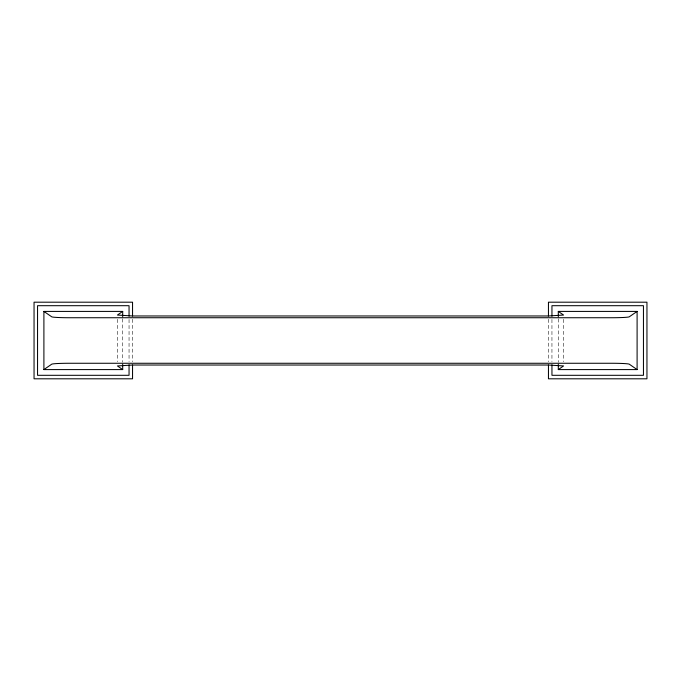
<?xml version="1.0" encoding="UTF-8"?>
<svg xmlns="http://www.w3.org/2000/svg" width="681" height="681" viewBox="0 0 681 681"><rect width="100%" height="100%" fill="white"/><g stroke="black" fill="none" stroke-linecap="round" stroke-linejoin="round"><path stroke-width="0.51" stroke-dasharray="3.4 2.55" d="M563.579 319.295L563.579 361.705M558.301 318.81L558.301 362.19M551.95 319.406L551.95 361.594M548.452 319.219L548.452 361.781M132.548 319.219L132.548 361.781M129.049 319.406L129.049 361.594M122.699 318.81L122.699 362.19M117.421 319.295L117.421 361.705"/><path stroke-width="1.02" d="M122.699 316.699L122.699 311.413L117.421 315.056L132.565 315.975L548.435 315.975L563.579 315.056L558.301 311.413L558.301 316.699M122.699 311.413L43.899 311.413L43.899 369.587L51.722 364.182A18.132 1.013 0 0 1 69.522 363.262L611.478 363.262A18.132 1.013 0 0 1 629.27 364.182L637.101 369.587L637.101 311.413L558.301 311.413M637.101 311.413L629.278 316.818A18.132 1.013 0 0 1 611.478 317.738L69.522 317.738A18.132 1.013 0 0 1 51.73 316.818L43.899 311.413M558.301 364.301L558.301 369.587L563.579 365.944L548.435 365.025L132.565 365.025L117.421 365.944L122.699 369.587L122.699 364.301M43.899 369.587L122.699 369.587M558.301 369.587L637.101 369.587M551.95 316.239L551.95 305.692L643.451 305.692L643.451 375.308L551.95 375.308L551.95 364.761M548.452 316.027L548.452 302.194L646.95 302.194L646.95 378.806L548.452 378.806L548.452 364.973M132.548 316.027L132.548 302.194L34.05 302.194L34.05 378.806L132.548 378.806L132.548 364.973M129.049 316.239L129.049 305.692L37.549 305.692L37.549 375.308L129.049 375.308L129.049 364.761"/></g></svg>
